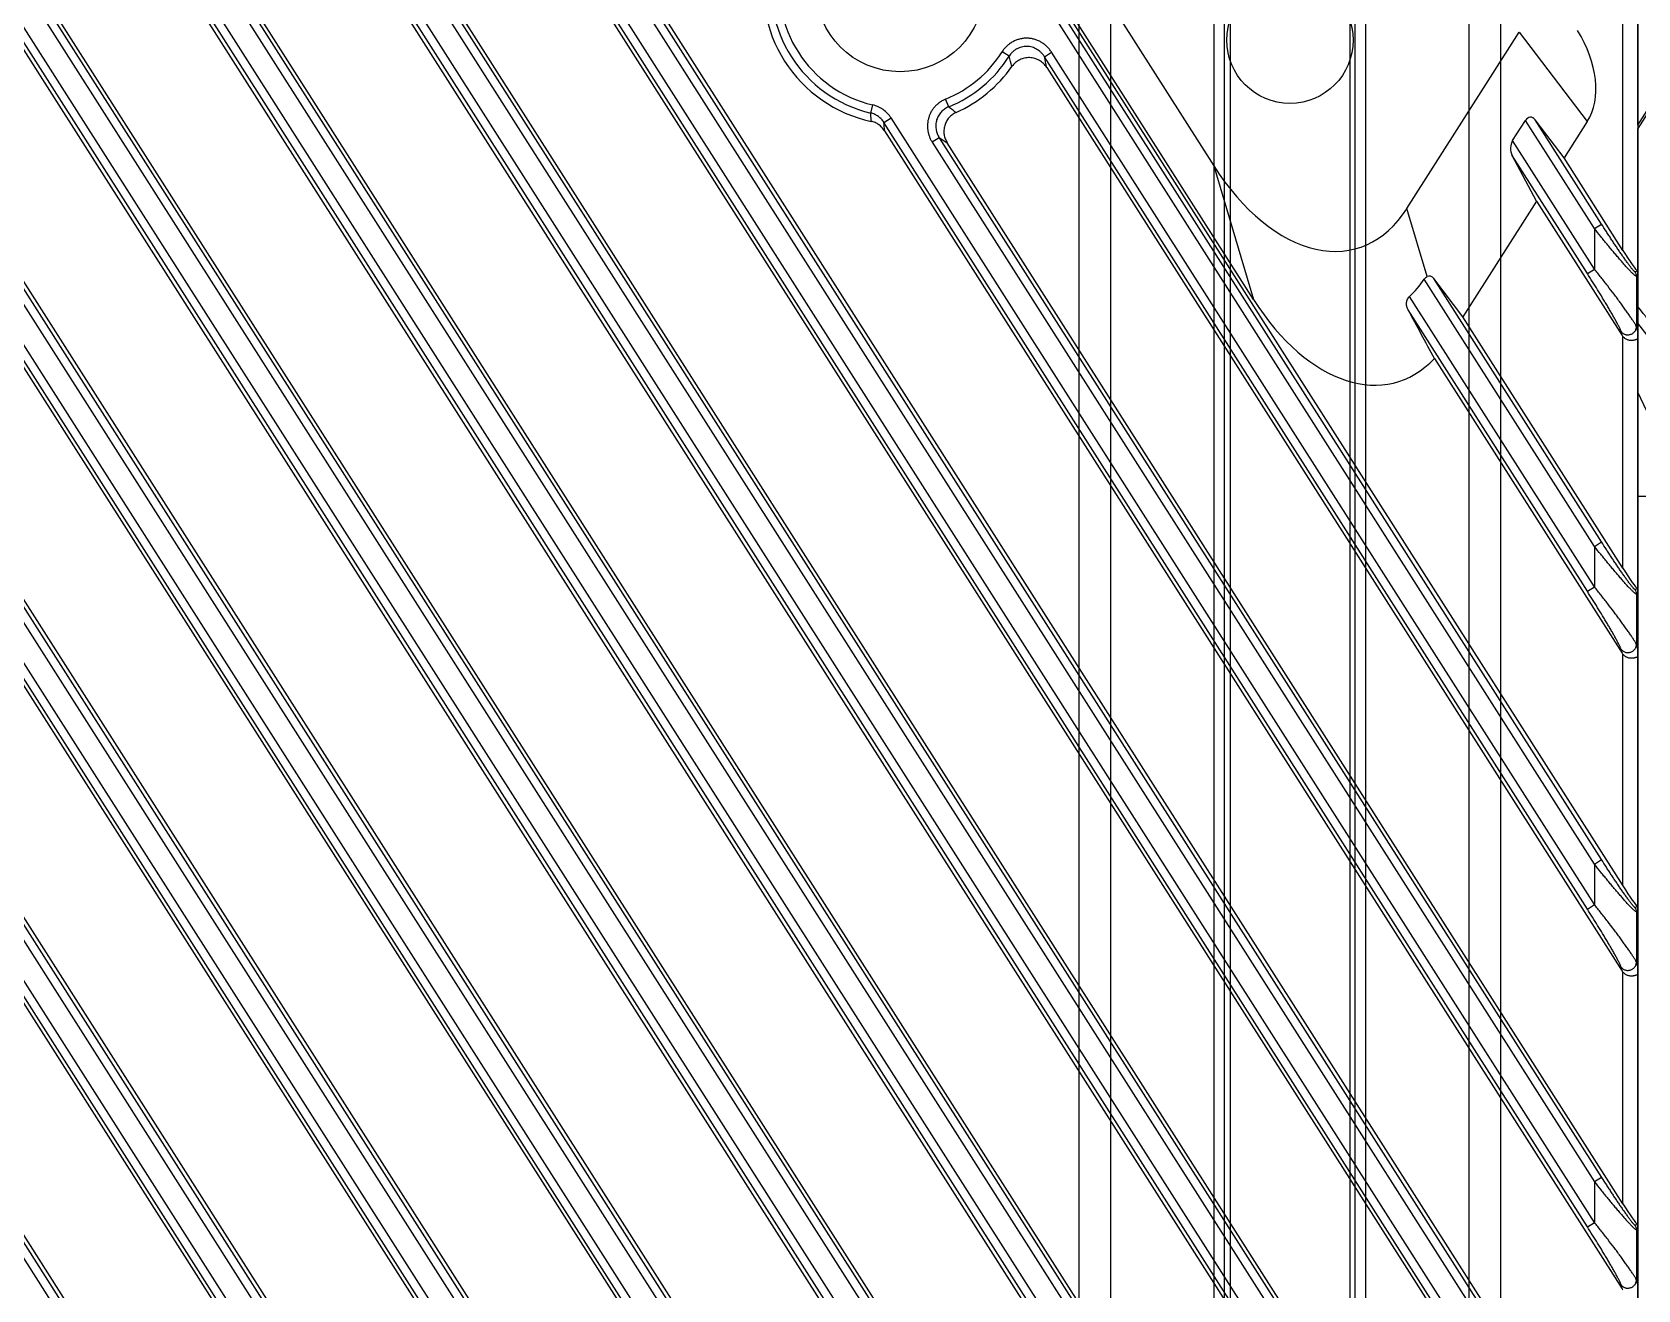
# Model space of a CAD drawing. Header units: millimetres. Extents: x 620 to 19791, y 2539 to 6969.
# Drawn here: x 16950.8 to 17027, y 4049.8 to 4109.4 of the extents above; entities that cross this region are included whole.
import ezdxf

# ---------------------------------------------------------------- set-up
doc = ezdxf.new("R2010")
doc.units = ezdxf.units.MM
doc.layers.add('02___PRT_ALL_AXES', color=7, linetype='Continuous')

# ---------------------------------------------------------------- blocks, each defined once
blk = doc.blocks.new('DTGFH')
at = {"color": 7, "linetype": 'Continuous'}
for p, q in [((9401.048, 4441.2), (9401.048, 4103.7)), ((9326.292, 4440.5), (9395.966, 4331.134)), ((9396.638, 4334.173), (9328.9, 4440.5)), ((9335.896, 4440.5), (9400.314, 4339.384)), ((9400.348, 4343.425), (9338.504, 4440.5)), ((9357.713, 4440.5), (9400.348, 4373.575)), ((9329.403, 4439.363), (9395.024, 4336.36)), ((9399.333, 4344.671), (9339.008, 4439.363)), ((9399.333, 4374.822), (9358.216, 4439.363)), ((9327.511, 4438.935), (9394.351, 4334.016)), ((9327.847, 4439.149), (9394.687, 4334.23)), ((9329.067, 4439.149), (9394.687, 4336.146)), ((9398.661, 4342.327), (9337.115, 4438.935)), ((9398.997, 4342.541), (9337.451, 4439.149)), ((9398.997, 4344.457), (9338.671, 4439.149)), ((9398.997, 4374.607), (9357.88, 4439.149)), ((9399.701, 4238.914), (9273.91, 4436.366)), ((9280.986, 4436.24), (9400.314, 4248.932)), ((9400.348, 4252.972), (9283.514, 4436.366)), ((9290.59, 4436.24), (9400.314, 4264.007)), ((9400.348, 4268.048), (9293.118, 4436.366)), ((9300.194, 4436.24), (9400.314, 4279.083)), ((9400.348, 4283.123), (9302.722, 4436.366)), ((9309.798, 4436.24), (9395.966, 4300.983)), ((9396.214, 4304.688), (9312.326, 4436.366)), ((9319.402, 4436.24), (9395.966, 4316.058)), ((9396.638, 4319.098), (9322.523, 4435.435)), ((9398.105, 4240.33), (9274.188, 4434.839)), ((9398.441, 4240.544), (9274.524, 4435.053)), ((9398.997, 4252.088), (9282.572, 4434.839)), ((9398.997, 4254.004), (9283.792, 4434.839)), ((9399.333, 4254.218), (9284.128, 4435.053)), ((9398.997, 4267.164), (9292.176, 4434.839)), ((9398.997, 4269.08), (9293.396, 4434.839)), ((9399.333, 4269.294), (9293.733, 4435.053)), ((9398.997, 4282.239), (9301.78, 4434.839)), ((9398.997, 4284.155), (9303.001, 4434.839)), ((9399.333, 4284.369), (9303.337, 4435.053)), ((9311.384, 4434.839), (9394.687, 4304.079)), ((9312.605, 4434.839), (9394.687, 4305.995)), ((9312.941, 4435.053), (9395.024, 4306.209)), ((9320.988, 4434.839), (9394.687, 4319.154)), ((9322.209, 4434.839), (9394.687, 4321.07)), ((9322.545, 4435.053), (9395.024, 4321.285)), ((9398.661, 4251.874), (9282.236, 4434.625)), ((9398.661, 4266.95), (9291.84, 4434.625)), ((9398.661, 4282.025), (9301.444, 4434.625)), ((9311.048, 4434.625), (9394.351, 4303.865)), ((9320.652, 4434.625), (9394.351, 4318.94)), ((9382.821, 4401.39), (9368.27, 4424.231)), ((9370.143, 4424.677), (9380.936, 4407.736)), ((9400.348, 4403.726), (9400.348, 4415.426)), ((9390.095, 4405.706), (9395.431, 4414.08)), ((9395.431, 4414.08), (9398.654, 4409.834)), ((9371.221, 4412.934), (9370.888, 4413.144)), ((9372.9, 4412.914), (9373.236, 4413.128)), ((9398.661, 4372.477), (9372.9, 4412.914)), ((9398.997, 4372.691), (9373.236, 4413.128)), ((9373.007, 4412.398), (9400.314, 4369.535)), ((9364.664, 4410.241), (9364.753, 4410.625)), ((9368.356, 4410.534), (9368.207, 4410.899)), ((9364.677, 4409.846), (9364.664, 4410.241)), ((9365.283, 4409.795), (9365.619, 4410.009)), ((9398.661, 4357.402), (9365.283, 4409.795)), ((9398.997, 4357.616), (9365.619, 4410.009)), ((9395.116, 4408.934), (9395.726, 4409.892)), ((9398.997, 4404.758), (9395.726, 4409.892)), ((9397.556, 4408.11), (9396.179, 4409.923)), ((9399.333, 4404.972), (9396.179, 4409.923)), ((9398.654, 4409.834), (9397.556, 4408.11)), ((9365.311, 4409.403), (9400.314, 4354.46)), ((9367.908, 4409.073), (9367.572, 4408.859)), ((9367.572, 4408.859), (9398.997, 4359.532)), ((9367.908, 4409.073), (9399.333, 4359.746)), ((9400.348, 4358.5), (9368.287, 4408.826)), ((9398.997, 4402.842), (9395.116, 4408.934)), ((9398.661, 4402.628), (9395.096, 4408.223)), ((9396.251, 4406.063), (9395.096, 4408.223)), ((9400.348, 4403.726), (9397.556, 4408.11)), ((9380.936, 4407.736), (9382.821, 4401.39)), ((9391.054, 4402.48), (9390.095, 4405.706)), ((9396.251, 4406.063), (9392.753, 4400.572)), ((9396.251, 4406.063), (9400.314, 4399.686)), ((9398.997, 4404.758), (9399.333, 4404.972)), ((9398.997, 4404.758), (9398.997, 4402.842)), ((9398.661, 4402.628), (9398.997, 4402.842)), ((9401.036, 4402.74), (9400.927, 4402.708)), ((9398.997, 4389.683), (9390.922, 4402.358)), ((9392.753, 4400.572), (9391.377, 4402.385)), ((9399.333, 4389.897), (9391.377, 4402.385)), ((9401.048, 4402.511), (9400.989, 4402.494)), ((9400.989, 4402.494), (9400.989, 4400.102)), ((9398.997, 4387.767), (9390.222, 4401.541)), ((9398.661, 4387.553), (9390.157, 4400.901)), ((9400.348, 4388.651), (9392.753, 4400.572)), ((9400.314, 4399.686), (9400.255, 4399.888)), ((9400.348, 4388.651), (9400.348, 4399.639)), ((9401.048, 4399.9), (9400.989, 4400.102)), ((9391.4, 4398.603), (9400.314, 4384.611)), ((9398.997, 4389.683), (9399.333, 4389.897)), ((9398.997, 4389.683), (9398.997, 4387.767)), ((9398.661, 4387.553), (9398.997, 4387.767)), ((9401.036, 4387.664), (9400.927, 4387.633)), ((9401.048, 4387.436), (9400.989, 4387.419)), ((9400.989, 4387.419), (9400.989, 4385.027)), ((9400.314, 4384.611), (9400.255, 4384.813)), ((9400.348, 4373.575), (9400.348, 4384.564)), ((9401.048, 4384.825), (9400.989, 4385.027)), ((9398.997, 4374.607), (9399.333, 4374.822)), ((9398.997, 4374.607), (9398.997, 4372.691)), ((9398.661, 4372.477), (9398.997, 4372.691)), ((9401.036, 4372.589), (9400.927, 4372.557)), ((9401.048, 4372.361), (9400.989, 4372.343)), ((9400.989, 4372.343), (9400.989, 4369.952)), ((9401.048, 4369.749), (9400.989, 4369.952)), ((9400.314, 4369.535), (9400.255, 4369.738)), ((9400.348, 4358.5), (9400.348, 4369.488)), ((9399.333, 4359.746), (9398.997, 4359.532)), ((9398.997, 4359.532), (9398.997, 4357.616)), ((9398.661, 4357.402), (9398.997, 4357.616)), ((9401.036, 4357.514), (9400.927, 4357.482)), ((9400.989, 4357.268), (9401.048, 4357.285)), ((9400.989, 4357.268), (9400.989, 4354.876)), ((9400.314, 4354.46), (9400.255, 4354.662)), ((9401.048, 4354.674), (9400.989, 4354.876))]:
    blk.add_line(p, q, dxfattribs=at)
for centre, radius in [((9366.048, 4416.2), 4), ((9384.548, 4413.7), 3)]:
    blk.add_circle(centre, radius, dxfattribs=at)
for centre, radius, start, end in [((9366.048, 4416.2), 6.5, 167.17622, 257.82378), ((9366.048, 4416.2), 6.117, 168.08134, 256.91866), ((9366.048, 4416.2), 5.724, 168.08134, 256.91866), ((9366.048, 4416.2), 5.724, 292.15727, 327.72886), ((9366.048, 4416.2), 6.117, 292.15727, 327.72886), ((9344.966, 4405.195), 27.372, 15.37311, 16.42353), ((9334.774, 4404.732), 38.994, 11.33802, 12.11173), ((9366.048, 4416.2), 6.5, 294.16262, 324.77749), ((9388.188, 4436.636), 32.781, 232.77082, 233.54271), ((9232.119, 4399.993), 133.524, 4.04112, 4.20977), ((9398.888, 4456.184), 56.384, 236.67132, 237.13074), ((9400.588, 4402.493), 0.402, 0.12821, 32.37179), ((9400.588, 4387.418), 0.402, 0.12821, 32.37179), ((9400.588, 4372.342), 0.402, 0.12821, 32.37179), ((9400.588, 4357.267), 0.402, 0.1282, 32.3718)]:
    blk.add_arc(centre, radius, start, end, dxfattribs=at)
for centre, major_axis, ratio, start_param, end_param in [((9395.497, 4412.776), (-2.652, 3.493), 0.684108, -2.893825, -1.690575), ((9395.964, 4409.52), (0, 0.526), 0.63707, -0.698132, 0.785398), ((9395.353, 4408.562), (0, 0.526), 0.63707, 0.785398, 2.268928), ((9384.917, 4413.37), (2.835, -9.544), 0.602666, -1.127854, 0.481922), ((9400.348, 4403.84), (-0.698, 1.104), 0.046753, -4.638574, -3.259594), ((9385.86, 4410.197), (-2.835, 9.544), 0.602666, -2.851522, -2.689693), ((9391.162, 4401.982), (0, 0.526), 0.63707, -0.698132, 0.32795), ((9386.803, 4407.024), (-2.835, 9.544), 0.602666, -4.269446, -2.800254), ((9387.686, 4404.051), (-13.636, 24.957), 0.023371, -1.803611, -1.710108), ((9400.647, 4399.91), (-0.117, 0.402), 0.954439, -4.415997, -4.276035), ((9400.348, 4388.765), (-0.698, 1.104), 0.046753, -4.638574, -3.259594), ((9400.647, 4384.835), (-0.117, 0.402), 0.954439, -4.415997, -4.276035), ((9400.348, 4373.689), (-0.698, 1.104), 0.046753, -4.638574, -3.259594), ((9400.647, 4369.76), (-0.117, 0.402), 0.954439, -4.415997, -4.276035), ((9400.348, 4358.614), (-0.698, 1.104), 0.046753, -4.638574, -3.259594), ((9400.647, 4354.684), (-0.117, 0.402), 0.954439, -4.415997, -4.276035)]:
    blk.add_ellipse(centre, major_axis=major_axis, ratio=ratio, start_param=start_param, end_param=end_param, dxfattribs=at)
for points, knots in [([(9373.236, 4413.128), (9373.205, 4413.177), (9373.136, 4413.272), (9373.017, 4413.401), (9372.883, 4413.514), (9372.736, 4413.61), (9372.578, 4413.688), (9372.412, 4413.745), (9372.24, 4413.78), (9372.065, 4413.794), (9371.889, 4413.785), (9371.716, 4413.753), (9371.549, 4413.699), (9371.39, 4413.624), (9371.242, 4413.53), (9371.107, 4413.417), (9370.988, 4413.289), (9370.919, 4413.194), (9370.888, 4413.144)], [0, 0, 0, 0, 0.062501, 0.125004, 0.187504, 0.250005, 0.312504, 0.375003, 0.437502, 0.5, 0.562497, 0.624995, 0.687493, 0.749992, 0.812491, 0.874991, 0.937497, 1, 1, 1, 1]), ([(9372.9, 4412.914), (9372.878, 4412.949), (9372.829, 4413.018), (9372.745, 4413.111), (9372.65, 4413.194), (9372.545, 4413.265), (9372.433, 4413.323), (9372.314, 4413.366), (9372.19, 4413.393), (9372.064, 4413.404), (9371.938, 4413.399), (9371.813, 4413.376), (9371.693, 4413.337), (9371.579, 4413.283), (9371.473, 4413.214), (9371.376, 4413.132), (9371.291, 4413.039), (9371.243, 4412.97), (9371.221, 4412.934)], [0, 0, 0, 0, 0.06236, 0.124747, 0.187159, 0.249602, 0.312077, 0.374583, 0.437117, 0.499674, 0.562246, 0.624826, 0.687404, 0.74997, 0.812518, 0.87504, 0.937538, 1, 1, 1, 1]), ([(9373.007, 4412.398), (9372.985, 4412.432), (9372.938, 4412.498), (9372.855, 4412.588), (9372.762, 4412.668), (9372.661, 4412.736), (9372.552, 4412.791), (9372.437, 4412.833), (9372.318, 4412.86), (9372.196, 4412.872), (9372.074, 4412.869), (9371.953, 4412.85), (9371.835, 4412.817), (9371.723, 4412.769), (9371.617, 4412.708), (9371.52, 4412.634), (9371.433, 4412.548), (9371.382, 4412.484), (9371.358, 4412.451)], [0, 0, 0, 0, 0.062496, 0.125005, 0.187502, 0.250003, 0.312503, 0.375004, 0.437504, 0.500003, 0.562502, 0.625002, 0.687501, 0.75, 0.8125, 0.874996, 0.937504, 1, 1, 1, 1]), ([(9365.619, 4410.009), (9365.57, 4410.086), (9365.458, 4410.23), (9365.251, 4410.409), (9365.014, 4410.546), (9364.841, 4410.605), (9364.753, 4410.625)], [0, 0, 0, 0, 0.25001, 0.500004, 0.749996, 1, 1, 1, 1]), ([(9368.207, 4410.899), (9368.16, 4410.88), (9368.068, 4410.837), (9367.938, 4410.757), (9367.817, 4410.663), (9367.708, 4410.556), (9367.611, 4410.438), (9367.528, 4410.31), (9367.459, 4410.174), (9367.406, 4410.03), (9367.37, 4409.882), (9367.35, 4409.731), (9367.346, 4409.578), (9367.359, 4409.426), (9367.389, 4409.276), (9367.434, 4409.13), (9367.495, 4408.99), (9367.545, 4408.902), (9367.572, 4408.859)], [0, 0, 0, 0, 0.062496, 0.125, 0.187497, 0.249996, 0.312495, 0.374993, 0.437492, 0.499991, 0.56249, 0.624989, 0.687489, 0.749989, 0.81249, 0.874989, 0.9375, 1, 1, 1, 1]), ([(9368.356, 4410.534), (9368.322, 4410.521), (9368.255, 4410.49), (9368.162, 4410.434), (9368.075, 4410.367), (9367.996, 4410.29), (9367.926, 4410.206), (9367.867, 4410.114), (9367.818, 4410.015), (9367.781, 4409.912), (9367.755, 4409.805), (9367.742, 4409.697), (9367.741, 4409.587), (9367.755, 4409.442), (9367.802, 4409.265), (9367.869, 4409.134), (9367.908, 4409.073)], [0, 0, 0, 0, 0.062516, 0.125059, 0.18761, 0.250176, 0.312748, 0.375323, 0.437895, 0.500458, 0.56301, 0.625545, 0.688062, 0.750558, 0.875309, 1, 1, 1, 1]), ([(9368.709, 4410.27), (9368.644, 4410.241), (9368.52, 4410.168), (9368.363, 4410.023), (9368.24, 4409.846), (9368.159, 4409.648), (9368.122, 4409.436), (9368.131, 4409.222), (9368.185, 4409.014), (9368.249, 4408.886), (9368.287, 4408.826)], [0, 0, 0, 0, 0.125002, 0.249996, 0.374989, 0.499982, 0.624978, 0.749979, 0.874984, 1, 1, 1, 1]), ([(9365.283, 4409.795), (9365.248, 4409.85), (9365.168, 4409.954), (9365.021, 4410.084), (9364.851, 4410.184), (9364.727, 4410.227), (9364.664, 4410.241)], [0, 0, 0, 0, 0.249846, 0.499786, 0.749838, 1, 1, 1, 1]), ([(9365.311, 4409.403), (9365.275, 4409.459), (9365.193, 4409.564), (9365.042, 4409.694), (9364.869, 4409.792), (9364.742, 4409.832), (9364.677, 4409.846)], [0, 0, 0, 0, 0.250015, 0.500013, 0.750005, 1, 1, 1, 1]), ([(9400.927, 4402.708), (9400.925, 4402.708), (9400.922, 4402.708), (9400.918, 4402.709), (9400.912, 4402.712), (9400.904, 4402.717), (9400.894, 4402.725), (9400.882, 4402.736), (9400.868, 4402.75), (9400.853, 4402.765), (9400.83, 4402.79), (9400.799, 4402.827), (9400.76, 4402.875), (9400.717, 4402.93), (9400.671, 4402.99), (9400.623, 4403.054), (9400.555, 4403.146), (9400.467, 4403.268), (9400.36, 4403.421), (9400.249, 4403.581), (9400.136, 4403.746), (9400.023, 4403.915), (9399.908, 4404.087), (9399.793, 4404.261), (9399.678, 4404.437), (9399.524, 4404.674), (9399.409, 4404.853), (9399.333, 4404.972)], [0, 0, 0, 0, 0.001988, 0.003277, 0.004801, 0.008605, 0.013451, 0.019328, 0.026206, 0.034036, 0.042764, 0.062675, 0.085465, 0.110691, 0.137955, 0.166932, 0.197336, 0.261568, 0.329268, 0.399486, 0.471568, 0.545042, 0.619552, 0.694837, 0.77068, 0.84692, 1, 1, 1, 1]), ([(9400.989, 4402.494), (9400.987, 4402.494), (9400.982, 4402.494), (9400.974, 4402.496), (9400.965, 4402.501), (9400.953, 4402.508), (9400.94, 4402.517), (9400.919, 4402.533), (9400.889, 4402.558), (9400.85, 4402.594), (9400.805, 4402.637), (9400.756, 4402.686), (9400.703, 4402.74), (9400.646, 4402.8), (9400.565, 4402.888), (9400.458, 4403.006), (9400.324, 4403.156), (9400.186, 4403.316), (9400.043, 4403.483), (9399.896, 4403.656), (9399.748, 4403.833), (9399.599, 4404.014), (9399.449, 4404.198), (9399.247, 4404.445), (9399.097, 4404.633), (9398.997, 4404.758)], [0, 0, 0, 0, 0.002036, 0.004765, 0.008306, 0.012701, 0.017956, 0.024063, 0.038745, 0.05652, 0.077106, 0.100208, 0.125538, 0.152825, 0.181822, 0.244102, 0.310933, 0.381227, 0.454167, 0.529124, 0.605619, 0.683271, 0.76177, 0.840872, 1, 1, 1, 1]), ([(9400.989, 4400.102), (9400.987, 4400.108), (9400.983, 4400.119), (9400.971, 4400.145), (9400.952, 4400.182), (9400.924, 4400.232), (9400.89, 4400.288), (9400.852, 4400.35), (9400.792, 4400.443), (9400.708, 4400.569), (9400.597, 4400.729), (9400.476, 4400.9), (9400.348, 4401.078), (9400.212, 4401.263), (9400.071, 4401.453), (9399.876, 4401.713), (9399.624, 4402.043), (9399.314, 4402.442), (9399.103, 4402.709), (9398.997, 4402.842)], [0, 0, 0, 0, 0.00509, 0.010986, 0.025069, 0.041978, 0.061422, 0.083117, 0.106791, 0.15915, 0.216898, 0.278823, 0.34401, 0.411766, 0.481566, 0.552988, 0.699417, 0.848964, 1, 1, 1, 1]), ([(9401.048, 4402.741), (9401.048, 4402.741), (9401.048, 4402.739), (9401.048, 4402.737), (9401.047, 4402.736), (9401.045, 4402.735), (9401.043, 4402.736), (9401.041, 4402.736), (9401.038, 4402.738), (9401.036, 4402.739), (9401.036, 4402.74)], [0, 0, 0, 0, 0.134296, 0.239838, 0.325336, 0.408088, 0.50825, 0.637794, 0.80127, 1, 1, 1, 1]), ([(9390.922, 4402.358), (9390.94, 4402.383), (9390.979, 4402.43), (9391.028, 4402.467), (9391.054, 4402.48)], [0, 0, 0, 0, 0.51357, 1, 1, 1, 1]), ([(9400.255, 4399.888), (9400.253, 4399.894), (9400.249, 4399.907), (9400.238, 4399.936), (9400.221, 4399.977), (9400.196, 4400.032), (9400.166, 4400.094), (9400.132, 4400.161), (9400.081, 4400.26), (9400.01, 4400.391), (9399.918, 4400.556), (9399.82, 4400.729), (9399.716, 4400.908), (9399.608, 4401.091), (9399.497, 4401.278), (9399.344, 4401.532), (9399.147, 4401.853), (9398.907, 4402.24), (9398.743, 4402.499), (9398.661, 4402.628)], [0, 0, 0, 0, 0.005901, 0.012735, 0.028952, 0.048163, 0.069902, 0.093761, 0.1194, 0.174923, 0.234768, 0.297789, 0.363198, 0.430435, 0.499095, 0.568871, 0.710853, 0.85493, 1, 1, 1, 1]), ([(9390.157, 4400.901), (9390.132, 4400.947), (9390.093, 4401.047), (9390.077, 4401.183), (9390.089, 4401.296), (9390.114, 4401.384), (9390.156, 4401.469), (9390.198, 4401.519), (9390.222, 4401.541)], [0, 0, 0, 0, 0.227078, 0.464087, 0.589088, 0.719873, 0.857283, 1, 1, 1, 1]), ([(9400.255, 4399.888), (9400.266, 4399.871), (9400.292, 4399.839), (9400.338, 4399.798), (9400.39, 4399.765), (9400.448, 4399.74), (9400.509, 4399.724), (9400.572, 4399.718), (9400.636, 4399.721), (9400.698, 4399.734), (9400.758, 4399.757), (9400.813, 4399.788), (9400.863, 4399.827), (9400.906, 4399.873), (9400.941, 4399.925), (9400.968, 4399.982), (9400.984, 4400.041), (9400.989, 4400.082), (9400.989, 4400.102)], [0, 0, 0, 0, 0.061114, 0.122614, 0.184534, 0.246921, 0.309743, 0.372937, 0.436398, 0.5, 0.563602, 0.627063, 0.690257, 0.753079, 0.815466, 0.877386, 0.938886, 1, 1, 1, 1]), ([(9400.348, 4399.639), (9400.364, 4399.621), (9400.398, 4399.586), (9400.456, 4399.544), (9400.519, 4399.511), (9400.584, 4399.487), (9400.649, 4399.471), (9400.713, 4399.464), (9400.772, 4399.463), (9400.827, 4399.467), (9400.869, 4399.474), (9400.901, 4399.481), (9400.928, 4399.488), (9400.953, 4399.496), (9400.976, 4399.503), (9400.991, 4399.507), (9401.004, 4399.51), (9401.016, 4399.512), (9401.026, 4399.512), (9401.035, 4399.509), (9401.041, 4399.503), (9401.046, 4399.494), (9401.048, 4399.483), (9401.048, 4399.474), (9401.048, 4399.47)], [0, 0, 0, 0, 0.092092, 0.18383, 0.274482, 0.363041, 0.448376, 0.529457, 0.605459, 0.675766, 0.739913, 0.769539, 0.797439, 0.847676, 0.869774, 0.889641, 0.907107, 0.922074, 0.934647, 0.945489, 0.956057, 0.968087, 0.982675, 1, 1, 1, 1]), ([(9400.989, 4387.419), (9400.987, 4387.418), (9400.982, 4387.418), (9400.974, 4387.421), (9400.965, 4387.426), (9400.953, 4387.432), (9400.94, 4387.441), (9400.919, 4387.457), (9400.889, 4387.482), (9400.85, 4387.518), (9400.805, 4387.561), (9400.756, 4387.61), (9400.703, 4387.665), (9400.646, 4387.725), (9400.565, 4387.812), (9400.458, 4387.93), (9400.324, 4388.081), (9400.186, 4388.241), (9400.043, 4388.408), (9399.896, 4388.581), (9399.748, 4388.758), (9399.599, 4388.939), (9399.449, 4389.122), (9399.247, 4389.37), (9399.097, 4389.557), (9398.997, 4389.683)], [0, 0, 0, 0, 0.002036, 0.004765, 0.008306, 0.012701, 0.017956, 0.024063, 0.038745, 0.05652, 0.077106, 0.100208, 0.125538, 0.152825, 0.181822, 0.244102, 0.310933, 0.381227, 0.454167, 0.529124, 0.605619, 0.683271, 0.76177, 0.840872, 1, 1, 1, 1]), ([(9400.927, 4387.633), (9400.925, 4387.632), (9400.922, 4387.633), (9400.918, 4387.634), (9400.912, 4387.637), (9400.904, 4387.642), (9400.894, 4387.65), (9400.882, 4387.661), (9400.868, 4387.674), (9400.853, 4387.69), (9400.83, 4387.715), (9400.799, 4387.751), (9400.76, 4387.8), (9400.717, 4387.855), (9400.671, 4387.915), (9400.623, 4387.979), (9400.555, 4388.071), (9400.467, 4388.193), (9400.36, 4388.346), (9400.249, 4388.506), (9400.136, 4388.671), (9400.023, 4388.84), (9399.908, 4389.012), (9399.793, 4389.186), (9399.678, 4389.362), (9399.524, 4389.599), (9399.409, 4389.777), (9399.333, 4389.897)], [0, 0, 0, 0, 0.001988, 0.003277, 0.004801, 0.008605, 0.013451, 0.019328, 0.026206, 0.034036, 0.042764, 0.062675, 0.085465, 0.110691, 0.137955, 0.166932, 0.197336, 0.261568, 0.329268, 0.399486, 0.471568, 0.545042, 0.619552, 0.694837, 0.77068, 0.84692, 1, 1, 1, 1]), ([(9400.255, 4384.813), (9400.253, 4384.819), (9400.249, 4384.832), (9400.238, 4384.86), (9400.221, 4384.902), (9400.196, 4384.957), (9400.166, 4385.018), (9400.132, 4385.086), (9400.081, 4385.184), (9400.01, 4385.315), (9399.918, 4385.48), (9399.82, 4385.653), (9399.716, 4385.832), (9399.608, 4386.016), (9399.497, 4386.203), (9399.344, 4386.457), (9399.147, 4386.778), (9398.907, 4387.165), (9398.743, 4387.423), (9398.661, 4387.553)], [0, 0, 0, 0, 0.005901, 0.012735, 0.028952, 0.048163, 0.069902, 0.093761, 0.1194, 0.174923, 0.234768, 0.297789, 0.363198, 0.430435, 0.499095, 0.568871, 0.710853, 0.85493, 1, 1, 1, 1]), ([(9400.989, 4385.027), (9400.987, 4385.032), (9400.983, 4385.044), (9400.971, 4385.07), (9400.952, 4385.107), (9400.924, 4385.157), (9400.89, 4385.213), (9400.852, 4385.275), (9400.792, 4385.368), (9400.708, 4385.494), (9400.597, 4385.654), (9400.476, 4385.824), (9400.348, 4386.003), (9400.212, 4386.188), (9400.071, 4386.377), (9399.876, 4386.637), (9399.624, 4386.968), (9399.314, 4387.367), (9399.103, 4387.633), (9398.997, 4387.767)], [0, 0, 0, 0, 0.00509, 0.010986, 0.025069, 0.041978, 0.061422, 0.083117, 0.106791, 0.15915, 0.216898, 0.278823, 0.34401, 0.411766, 0.481566, 0.552988, 0.699417, 0.848964, 1, 1, 1, 1]), ([(9401.048, 4387.666), (9401.048, 4387.665), (9401.048, 4387.664), (9401.048, 4387.662), (9401.047, 4387.66), (9401.045, 4387.66), (9401.043, 4387.66), (9401.041, 4387.661), (9401.038, 4387.662), (9401.036, 4387.664), (9401.036, 4387.664)], [0, 0, 0, 0, 0.134296, 0.239838, 0.325336, 0.408088, 0.50825, 0.637794, 0.80127, 1, 1, 1, 1]), ([(9400.255, 4384.813), (9400.266, 4384.796), (9400.292, 4384.764), (9400.338, 4384.723), (9400.39, 4384.689), (9400.448, 4384.664), (9400.509, 4384.648), (9400.572, 4384.642), (9400.636, 4384.646), (9400.698, 4384.659), (9400.758, 4384.681), (9400.813, 4384.713), (9400.863, 4384.752), (9400.906, 4384.798), (9400.941, 4384.85), (9400.968, 4384.906), (9400.984, 4384.966), (9400.989, 4385.007), (9400.989, 4385.027)], [0, 0, 0, 0, 0.061114, 0.122614, 0.184534, 0.246921, 0.309743, 0.372937, 0.436398, 0.5, 0.563602, 0.627063, 0.690257, 0.753079, 0.815466, 0.877386, 0.938886, 1, 1, 1, 1]), ([(9400.348, 4384.564), (9400.364, 4384.545), (9400.398, 4384.511), (9400.456, 4384.468), (9400.519, 4384.435), (9400.584, 4384.411), (9400.649, 4384.396), (9400.713, 4384.389), (9400.772, 4384.388), (9400.827, 4384.392), (9400.869, 4384.399), (9400.901, 4384.406), (9400.928, 4384.413), (9400.953, 4384.42), (9400.976, 4384.427), (9400.991, 4384.432), (9401.004, 4384.435), (9401.016, 4384.437), (9401.026, 4384.437), (9401.035, 4384.434), (9401.041, 4384.428), (9401.046, 4384.419), (9401.048, 4384.407), (9401.048, 4384.399), (9401.048, 4384.394)], [0, 0, 0, 0, 0.092092, 0.18383, 0.274482, 0.363041, 0.448376, 0.529457, 0.605459, 0.675766, 0.739913, 0.769539, 0.797439, 0.847676, 0.869774, 0.889641, 0.907107, 0.922074, 0.934647, 0.945489, 0.956057, 0.968087, 0.982675, 1, 1, 1, 1]), ([(9400.989, 4372.343), (9400.987, 4372.343), (9400.982, 4372.343), (9400.974, 4372.346), (9400.965, 4372.35), (9400.953, 4372.357), (9400.94, 4372.366), (9400.919, 4372.382), (9400.889, 4372.407), (9400.85, 4372.443), (9400.805, 4372.486), (9400.756, 4372.535), (9400.703, 4372.59), (9400.646, 4372.649), (9400.565, 4372.737), (9400.458, 4372.855), (9400.324, 4373.006), (9400.186, 4373.165), (9400.043, 4373.333), (9399.896, 4373.505), (9399.748, 4373.683), (9399.599, 4373.863), (9399.449, 4374.047), (9399.247, 4374.295), (9399.097, 4374.482), (9398.997, 4374.607)], [0, 0, 0, 0, 0.002036, 0.004765, 0.008306, 0.012701, 0.017956, 0.024063, 0.038745, 0.05652, 0.077106, 0.100208, 0.125538, 0.152825, 0.181822, 0.244102, 0.310933, 0.381227, 0.454167, 0.529124, 0.605619, 0.683271, 0.76177, 0.840872, 1, 1, 1, 1]), ([(9400.927, 4372.557), (9400.925, 4372.557), (9400.922, 4372.557), (9400.918, 4372.559), (9400.912, 4372.561), (9400.904, 4372.566), (9400.894, 4372.575), (9400.882, 4372.586), (9400.868, 4372.599), (9400.853, 4372.615), (9400.83, 4372.64), (9400.799, 4372.676), (9400.76, 4372.724), (9400.717, 4372.779), (9400.671, 4372.839), (9400.623, 4372.903), (9400.555, 4372.995), (9400.467, 4373.117), (9400.36, 4373.271), (9400.249, 4373.43), (9400.136, 4373.595), (9400.023, 4373.764), (9399.908, 4373.936), (9399.793, 4374.11), (9399.678, 4374.287), (9399.524, 4374.523), (9399.409, 4374.702), (9399.333, 4374.822)], [0, 0, 0, 0, 0.001988, 0.003277, 0.004801, 0.008605, 0.013451, 0.019328, 0.026206, 0.034036, 0.042764, 0.062675, 0.085465, 0.110691, 0.137955, 0.166932, 0.197336, 0.261568, 0.329268, 0.399486, 0.471568, 0.545042, 0.619552, 0.694837, 0.77068, 0.84692, 1, 1, 1, 1]), ([(9400.255, 4369.738), (9400.253, 4369.744), (9400.249, 4369.756), (9400.238, 4369.785), (9400.221, 4369.826), (9400.196, 4369.881), (9400.166, 4369.943), (9400.132, 4370.01), (9400.081, 4370.109), (9400.01, 4370.24), (9399.918, 4370.405), (9399.82, 4370.578), (9399.716, 4370.757), (9399.608, 4370.94), (9399.497, 4371.127), (9399.344, 4371.381), (9399.147, 4371.702), (9398.907, 4372.089), (9398.743, 4372.348), (9398.661, 4372.477)], [0, 0, 0, 0, 0.005901, 0.012735, 0.028952, 0.048163, 0.069902, 0.093761, 0.1194, 0.174923, 0.234768, 0.297789, 0.363198, 0.430435, 0.499095, 0.568871, 0.710853, 0.85493, 1, 1, 1, 1]), ([(9400.989, 4369.952), (9400.987, 4369.957), (9400.983, 4369.969), (9400.971, 4369.994), (9400.952, 4370.031), (9400.924, 4370.081), (9400.89, 4370.138), (9400.852, 4370.2), (9400.792, 4370.293), (9400.708, 4370.418), (9400.597, 4370.578), (9400.476, 4370.749), (9400.348, 4370.928), (9400.212, 4371.112), (9400.071, 4371.302), (9399.876, 4371.562), (9399.624, 4371.892), (9399.314, 4372.291), (9399.103, 4372.558), (9398.997, 4372.691)], [0, 0, 0, 0, 0.00509, 0.010986, 0.025069, 0.041978, 0.061422, 0.083117, 0.106791, 0.15915, 0.216898, 0.278823, 0.34401, 0.411766, 0.481566, 0.552988, 0.699417, 0.848964, 1, 1, 1, 1]), ([(9401.048, 4372.591), (9401.048, 4372.59), (9401.048, 4372.588), (9401.048, 4372.586), (9401.047, 4372.585), (9401.045, 4372.585), (9401.043, 4372.585), (9401.041, 4372.586), (9401.038, 4372.587), (9401.036, 4372.588), (9401.036, 4372.589)], [0, 0, 0, 0, 0.134296, 0.239838, 0.325336, 0.408088, 0.50825, 0.637794, 0.80127, 1, 1, 1, 1]), ([(9400.255, 4369.738), (9400.266, 4369.721), (9400.292, 4369.689), (9400.338, 4369.647), (9400.39, 4369.614), (9400.448, 4369.589), (9400.509, 4369.573), (9400.572, 4369.567), (9400.636, 4369.57), (9400.698, 4369.584), (9400.758, 4369.606), (9400.813, 4369.637), (9400.863, 4369.676), (9400.906, 4369.722), (9400.941, 4369.774), (9400.968, 4369.831), (9400.984, 4369.89), (9400.989, 4369.931), (9400.989, 4369.952)], [0, 0, 0, 0, 0.061114, 0.122614, 0.184534, 0.246921, 0.309743, 0.372937, 0.436398, 0.5, 0.563602, 0.627063, 0.690257, 0.753079, 0.815466, 0.877386, 0.938886, 1, 1, 1, 1]), ([(9400.348, 4369.488), (9400.364, 4369.47), (9400.398, 4369.436), (9400.456, 4369.393), (9400.519, 4369.36), (9400.584, 4369.336), (9400.649, 4369.321), (9400.713, 4369.313), (9400.772, 4369.312), (9400.827, 4369.317), (9400.869, 4369.324), (9400.901, 4369.33), (9400.928, 4369.337), (9400.953, 4369.345), (9400.976, 4369.352), (9400.991, 4369.356), (9401.004, 4369.359), (9401.016, 4369.361), (9401.026, 4369.361), (9401.035, 4369.358), (9401.041, 4369.352), (9401.046, 4369.343), (9401.048, 4369.332), (9401.048, 4369.324), (9401.048, 4369.319)], [0, 0, 0, 0, 0.092092, 0.18383, 0.274482, 0.363041, 0.448376, 0.529457, 0.605459, 0.675766, 0.739913, 0.769539, 0.797439, 0.847676, 0.869774, 0.889641, 0.907107, 0.922074, 0.934647, 0.945489, 0.956057, 0.968087, 0.982675, 1, 1, 1, 1]), ([(9398.997, 4359.532), (9399.097, 4359.407), (9399.247, 4359.219), (9399.449, 4358.971), (9399.599, 4358.788), (9399.748, 4358.607), (9399.896, 4358.43), (9400.043, 4358.257), (9400.186, 4358.09), (9400.324, 4357.93), (9400.458, 4357.78), (9400.565, 4357.662), (9400.646, 4357.574), (9400.703, 4357.514), (9400.756, 4357.46), (9400.805, 4357.41), (9400.85, 4357.367), (9400.889, 4357.331), (9400.919, 4357.306), (9400.94, 4357.291), (9400.953, 4357.282), (9400.965, 4357.275), (9400.974, 4357.27), (9400.982, 4357.268), (9400.987, 4357.267), (9400.989, 4357.268)], [0, 0, 0, 0, 0.159125, 0.238223, 0.316727, 0.394381, 0.470878, 0.545834, 0.61877, 0.689065, 0.755896, 0.818173, 0.847169, 0.874456, 0.899785, 0.922889, 0.943475, 0.96125, 0.975933, 0.982041, 0.987297, 0.991693, 0.995234, 0.997964, 1, 1, 1, 1]), ([(9399.333, 4359.746), (9399.409, 4359.627), (9399.524, 4359.448), (9399.678, 4359.211), (9399.793, 4359.035), (9399.908, 4358.861), (9400.023, 4358.689), (9400.136, 4358.52), (9400.249, 4358.355), (9400.36, 4358.195), (9400.467, 4358.042), (9400.555, 4357.92), (9400.623, 4357.828), (9400.671, 4357.764), (9400.717, 4357.704), (9400.76, 4357.649), (9400.799, 4357.6), (9400.83, 4357.564), (9400.853, 4357.539), (9400.868, 4357.524), (9400.882, 4357.51), (9400.894, 4357.499), (9400.904, 4357.491), (9400.912, 4357.486), (9400.918, 4357.483), (9400.922, 4357.482), (9400.925, 4357.482), (9400.927, 4357.482)], [0, 0, 0, 0, 0.153079, 0.229318, 0.305164, 0.380451, 0.454965, 0.528436, 0.600519, 0.670738, 0.738434, 0.802663, 0.833068, 0.862042, 0.889307, 0.914531, 0.937321, 0.957232, 0.96596, 0.973791, 0.980669, 0.986547, 0.991394, 0.995199, 0.996723, 0.998012, 1, 1, 1, 1]), ([(9400.255, 4354.662), (9400.253, 4354.668), (9400.249, 4354.681), (9400.238, 4354.71), (9400.221, 4354.751), (9400.196, 4354.806), (9400.166, 4354.868), (9400.132, 4354.935), (9400.081, 4355.033), (9400.01, 4355.165), (9399.918, 4355.329), (9399.82, 4355.502), (9399.716, 4355.681), (9399.608, 4355.865), (9399.497, 4356.052), (9399.344, 4356.306), (9399.147, 4356.627), (9398.907, 4357.014), (9398.743, 4357.273), (9398.661, 4357.402)], [0, 0, 0, 0, 0.005901, 0.012735, 0.028952, 0.048163, 0.069902, 0.093761, 0.1194, 0.174923, 0.234768, 0.297789, 0.363198, 0.430435, 0.499095, 0.568871, 0.710853, 0.85493, 1, 1, 1, 1]), ([(9400.989, 4354.876), (9400.987, 4354.882), (9400.983, 4354.893), (9400.971, 4354.919), (9400.952, 4354.956), (9400.924, 4355.006), (9400.89, 4355.062), (9400.852, 4355.124), (9400.792, 4355.217), (9400.708, 4355.343), (9400.597, 4355.503), (9400.476, 4355.673), (9400.348, 4355.852), (9400.212, 4356.037), (9400.071, 4356.227), (9399.876, 4356.487), (9399.624, 4356.817), (9399.314, 4357.216), (9399.103, 4357.482), (9398.997, 4357.616)], [0, 0, 0, 0, 0.00509, 0.010986, 0.025069, 0.041978, 0.061422, 0.083117, 0.106791, 0.15915, 0.216898, 0.278823, 0.34401, 0.411766, 0.481566, 0.552988, 0.699417, 0.848964, 1, 1, 1, 1]), ([(9401.048, 4357.515), (9401.048, 4357.514), (9401.048, 4357.513), (9401.048, 4357.511), (9401.047, 4357.51), (9401.045, 4357.509), (9401.043, 4357.509), (9401.041, 4357.51), (9401.038, 4357.512), (9401.036, 4357.513), (9401.036, 4357.514)], [0, 0, 0, 0, 0.134296, 0.239838, 0.325336, 0.408088, 0.50825, 0.637794, 0.80127, 1, 1, 1, 1]), ([(9400.255, 4354.662), (9400.266, 4354.645), (9400.292, 4354.613), (9400.338, 4354.572), (9400.39, 4354.538), (9400.448, 4354.513), (9400.509, 4354.498), (9400.572, 4354.491), (9400.636, 4354.495), (9400.698, 4354.508), (9400.758, 4354.531), (9400.813, 4354.562), (9400.863, 4354.601), (9400.906, 4354.647), (9400.941, 4354.699), (9400.968, 4354.755), (9400.984, 4354.815), (9400.989, 4354.856), (9400.989, 4354.876)], [0, 0, 0, 0, 0.061114, 0.122614, 0.184534, 0.246921, 0.309743, 0.372937, 0.436398, 0.5, 0.563602, 0.627063, 0.690257, 0.753079, 0.815466, 0.877386, 0.938886, 1, 1, 1, 1])]:
    blk.add_open_spline(points, degree=3, knots=knots, dxfattribs=at)
blk = doc.blocks.new('*U116')
blk.add_blockref('DTGFH', (-9101.048, -4276.2))
blk = doc.blocks.new('*U117')
at = {"color": 0, "linetype": 'ByBlock', "lineweight": -2, "transparency": 16777216}
blk.add_blockref('*U116', (2400, 0), dxfattribs=at)
blk = doc.blocks.new('tugj')
at = {"color": 7, "linetype": 'Continuous', "lineweight": 25}
for p, q in [((12305.543, 5125.082), (12323.326, 5152.997)), ((12305.543, 5125.082), (12305.543, 5130.666)), ((12309.049, 5130.424), (12305.543, 5124.92)), ((12305.543, 5125.082), (12305.543, 5124.92)), ((12305.543, 5116.494), (12305.543, 5124.92)), ((12307.282, 5113.456), (12305.543, 5115.692)), ((12305.542, 5112.426), (12306.366, 5110.656)), ((12305.543, 5107.475), (12306.268, 5107.475)), ((12305.543, 4868.256), (12305.543, 5107.475))]:
    blk.add_line(p, q, dxfattribs=at)
blk.add_arc((12057.678, 4920.545), 315.961, 37.69926, 38.32825, dxfattribs=at)
for points, knots in [([(12305.543, 5116.494), (12305.543, 5116.399), (12305.543, 5116.218), (12305.543, 5115.97), (12305.543, 5115.804), (12305.543, 5115.716), (12305.543, 5115.7), (12305.543, 5115.692)], [0, 0, 0, 0, 0.286045, 0.548341, 0.786212, 0.89682, 1, 1, 1, 1]), ([(12305.543, 5112.426), (12305.543, 5112.973), (12305.543, 5113.613), (12305.543, 5114.432), (12305.543, 5114.976), (12305.543, 5115.423), (12305.543, 5115.692)], [0, 0, 0, 0, 0.503553, 0.589135, 0.752665, 1, 1, 1, 1]), ([(12305.543, 5107.475), (12305.543, 5108.052), (12305.543, 5109.245), (12305.543, 5110.823), (12305.543, 5112.002), (12305.543, 5112.288), (12305.543, 5112.426)], [0, 0, 0, 0, 0.241826, 0.5, 0.758174, 1, 1, 1, 1])]:
    blk.add_open_spline(points, degree=3, knots=knots, dxfattribs=at)
blk = doc.blocks.new('*U204')
blk.add_blockref('tugj', (-12530.543, -4991.113))
blk = doc.blocks.new('*U205')
at = {"color": 0, "linetype": 'ByBlock', "lineweight": -2, "transparency": 16777216}
blk.add_blockref('*U204', (0, 0), dxfattribs=at)
blk = doc.blocks.new('ryfhgjmb')
at = {"color": 30, "linetype": 'Continuous', "true_color": 0xf26722}
for p, q in [((6005.128, 3342.431), (7001.628, 3342.431)), ((6005.128, 3340.931), (7001.628, 3340.931)), ((6058.086, 3336.031), (6969.27, 3336.031)), ((6058.471, 3335.531), (6968.885, 3335.531)), ((6058.471, 3329.331), (6968.885, 3329.331)), ((6058.086, 3328.831), (6969.27, 3328.831)), ((6005.128, 3323.931), (7001.628, 3323.931)), ((6005.128, 3322.431), (7001.628, 3322.431))]:
    blk.add_line(p, q, dxfattribs=at)
at = {"layer": '02___PRT_ALL_AXES', "color": 30, "linetype": 'Continuous', "true_color": 0xf26722}
for p, q in [((6968.718, 3335.271), (6027.638, 3335.271)), ((6968.718, 3329.592), (6027.638, 3329.592))]:
    blk.add_line(p, q, dxfattribs=at)
blk = doc.blocks.new('ryfh')
at = {"rotation": 90}
blk.add_blockref('ryfhgjmb', (11616.058, -2205.714), dxfattribs=at)

msp = doc.modelspace()

# ---------------------------------------------------------------- block references
for name, p in [('*U117', (14326.96016, 3971.56341)), ('*U205', (17251.96016, 3971.06063)), ('ryfh', (8726.83352, -0.35097))]:
    msp.add_blockref(name, p)

doc.saveas('drawing.dxf')
